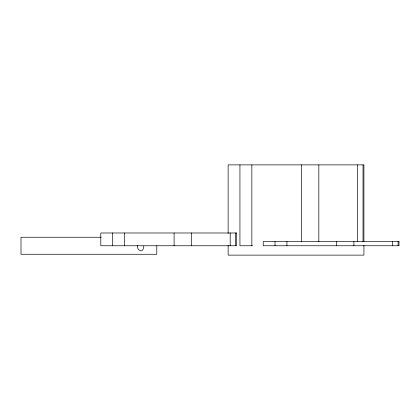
<?xml version="1.0" encoding="UTF-8"?>
<svg xmlns="http://www.w3.org/2000/svg" width="420" height="420" viewBox="0 0 420 420"><rect width="100%" height="100%" fill="white"/><g stroke="black" fill="none" stroke-linecap="round" stroke-linejoin="round"><path stroke-width="0.63" d="M101.231 237.242L21 237.242L21 254.273L156.786 254.273L156.786 245.758M252.499 245.758L239.941 245.758L239.941 164.876M398.087 241.5L398.087 245.758M392.611 241.5L392.611 245.758M363.925 241.39L363.925 164.876L228.139 164.876L228.139 233.541M363.925 245.311L363.925 255.124L228.139 255.124L228.139 245.311M363.017 164.876L363.017 241.847M357.541 164.876L357.541 241.847M353.913 241.5L353.913 245.758M336.525 241.5L336.525 245.758M318.838 164.876L318.838 241.847M301.45 164.876L301.45 241.847M286.928 241.5L286.928 245.758M275.016 241.5L275.016 245.758M251.853 164.876L251.853 245.758M235.667 232.984L235.667 245.758M230.191 232.984L230.191 245.758M191.494 232.984L191.494 245.758M174.106 232.984L174.106 245.758M124.509 232.984L124.509 245.758M112.597 232.984L112.597 245.758M143.808 246.099A5.087 2.767 -90 0 1 142.858 249.606A5.171 2.814 -90 0 1 140.826 250.856L138.989 250L138.238 249.118A5.072 3.764 -90 0 1 137.298 245.417M236.581 232.984L100.795 232.984L100.795 245.758L236.581 245.758L236.581 232.984M399 241.5L263.214 241.5L263.214 245.758L399 245.758L399 241.5"/></g></svg>
